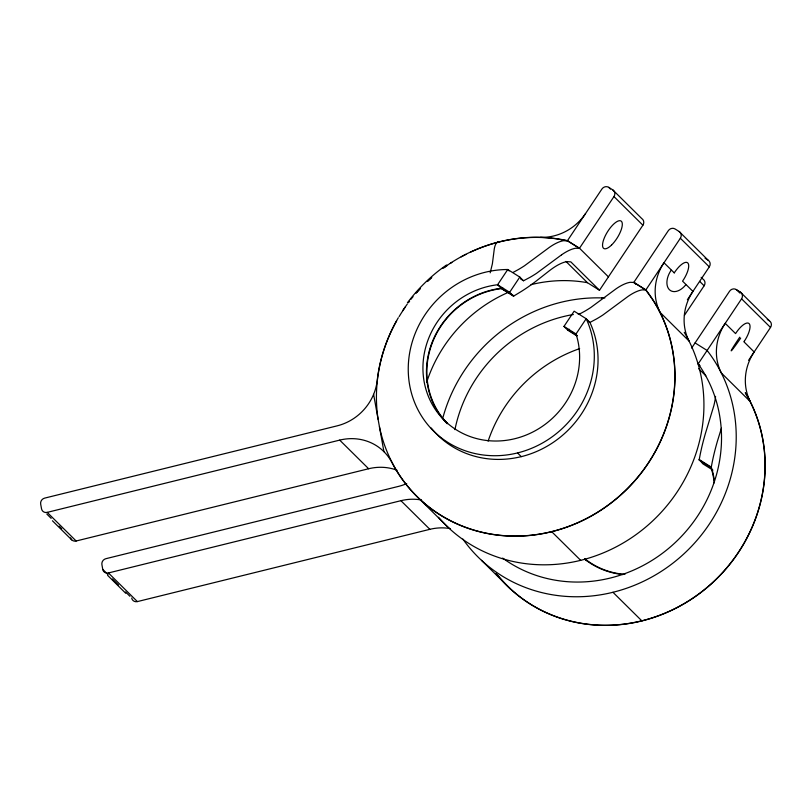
<?xml version="1.0" encoding="UTF-8"?>
<svg xmlns="http://www.w3.org/2000/svg" width="812" height="812" viewBox="0 0 812 812"><rect width="100%" height="100%" fill="white"/><g stroke="black" fill="none" stroke-linecap="round" stroke-linejoin="round"><path stroke-width="1.22" d="M721.421 428.239L717.453 441.099A197.935 70.055 -57.9 0 0 711.282 467.144L711.028 467.539A81.068 75.587 -45.3 0 1 714.225 482.876M490.174 272.842L492.376 263.839L494.305 248.776A72.907 14.443 76.1 0 1 496.426 243.042L497.878 241.834L499.583 241.885A154.412 143.968 -45.3 0 0 470.869 251.984M499.583 241.895A154.28 143.846 -45.3 0 1 556.24 238.789L567.375 240.799L601.915 189.023A5.065 4.72 -45.3 0 1 608.736 187.339L612.745 189.856L641.693 218.489A5.065 4.72 -45.3 0 1 642.901 225.208L599.5 290.26L570.816 261.88L566.938 261.626A64.524 22.837 -57.9 0 0 563.406 262.53A70.888 25.091 -57.9 0 0 554.19 267.28L552.667 268.315A102.332 36.215 -57.9 0 0 549.643 270.528L536.874 280.526A201.305 71.253 -57.9 0 1 520.959 291.67L513.539 296.177L509.631 292.31L519.802 277.075L507.754 269.513A96.273 89.756 -45.3 0 0 408.649 377.803A96.273 89.756 -45.3 0 0 524.948 450.782A96.273 89.756 -45.3 0 0 586.193 318.73L574.145 311.179L563.985 326.414L567.892 330.281L576.916 335.945M561.559 254.836A71.497 25.304 -57.9 0 1 571.394 249.426A66.259 23.447 -57.9 0 1 575.464 248.269L579.413 248.35L613.963 196.575A5.065 4.72 -45.3 0 0 612.745 189.856M567.892 330.281L568.156 329.885A197.935 70.055 -57.9 0 0 569.313 329.256M509.154 270.903L507.754 269.513L497.594 284.748A81.068 75.587 -45.3 0 0 423.62 378.402A81.068 75.587 -45.3 0 0 518.249 437.79A81.068 75.587 -45.3 0 0 576.023 333.965L586.193 318.73L589.928 322.435L596.475 318.954A163.709 57.946 -57.9 0 0 602.91 314.995L627.95 296.492A71.497 25.304 -57.9 0 1 638.344 290.879A65.67 23.243 -57.9 0 1 642.343 289.854L645.804 290.016L652.655 299.658A154.412 143.968 -45.3 0 1 580.58 521.395A154.412 143.968 -45.3 0 1 379.437 426.736M579.555 314.051L584.437 311.402A163.709 57.946 -57.9 0 0 590.872 307.443L615.912 288.93A71.497 25.304 -57.9 0 1 626.306 283.327A65.67 23.243 -57.9 0 1 630.305 282.302L633.766 282.464L668.306 230.679A5.065 4.72 -45.3 0 1 675.127 228.994L679.147 231.511L708.084 260.144A5.065 4.72 -45.3 0 1 709.292 266.874L687.358 299.75M679.147 231.511A5.065 4.72 -45.3 0 1 680.354 238.241L645.804 290.016L633.766 282.464M684.435 315.3L704.126 285.783A5.065 4.72 -45.3 0 0 702.918 279.064L701.162 277.328M691.641 348.064L729.541 291.254A5.065 4.72 -45.3 0 1 736.352 289.579L740.371 292.097L769.309 320.73A5.065 4.72 -45.3 0 1 770.517 327.449L748.583 360.325M502.648 558.088A139.339 129.91 -45.3 0 0 678.304 539.594A139.339 129.91 -45.3 0 0 698.178 363.867L741.579 298.816A5.065 4.72 -45.3 0 0 740.371 292.097M712.926 470.138L702.887 463.845L699.244 459.582A197.935 70.055 -57.9 0 1 705.384 433.557L713.88 405.604A70.888 25.091 -57.9 0 0 715.575 396.418M407.401 302.774C418.373 288.27 431.517 275.349 446.498 265.017M561.559 254.826L536.529 273.329A163.73 57.956 -57.9 0 1 530.094 277.288L523.537 280.769L520.533 278.881M502.648 287.732L501.765 288.219A81.494 75.983 -45.3 0 0 491.433 290.077A81.454 75.942 -45.3 0 0 430.593 346.562A81.454 75.942 -45.3 0 0 447.26 423.752M513.164 272.375L518.046 269.736A163.73 57.956 -57.9 0 0 524.481 265.778L549.521 247.264A71.497 25.304 -57.9 0 1 559.346 241.864A66.259 23.447 -57.9 0 1 563.416 240.717L567.375 240.799L579.413 248.35M398.316 317.725A154.534 144.079 -45.3 0 0 377.235 380.402A50.669 47.238 -45.3 0 1 337.132 425.853L44.64 498.121A5.065 4.72 -45.3 0 0 40.671 504.059L41.534 508.809A5.065 4.72 -45.3 0 0 47.208 512.372L339.7 440.114A50.669 47.238 -45.3 0 1 392.054 462.728A154.534 144.079 -45.3 0 0 603.6 508.444A154.534 144.079 -45.3 0 0 645.885 289.894L633.847 282.332L635.603 284.068M70.563 537.869A5.065 4.72 -45.3 0 0 76.145 541.005L368.638 468.747A50.669 47.238 -45.3 0 1 397.017 470.199M406.7 483.597A50.669 47.238 -45.3 0 1 398.367 486.429L105.864 558.697A5.065 4.72 -45.3 0 0 101.906 564.634L102.759 569.395A5.065 4.72 -45.3 0 0 108.432 572.957L400.925 500.689A50.669 47.238 -45.3 0 1 421.499 499.999M131.696 598.028A5.065 4.72 -45.3 0 0 137.38 601.591L429.873 529.322A50.669 47.238 -45.3 0 1 450.437 528.632M705.07 258.257L708.084 260.144M767.299 319.471L769.309 320.73M695.072 342.918L707.12 350.469A154.534 144.079 -45.3 0 1 672.793 563.244A154.534 144.079 -45.3 0 1 462.86 539.056M565.944 261.423L587.462 282.698L599.5 290.26M587.918 321.176L589.928 322.435A96.293 89.787 -45.3 0 1 521.263 456.659M509.631 292.31L497.594 284.748L501.501 288.615L513.539 296.177M563.985 326.414L576.023 333.965M513.803 295.771L501.501 288.615A81.068 75.587 -45.3 0 0 432.776 341.679A81.068 75.587 -45.3 0 0 447.331 423.275M568.156 329.885L577.19 335.549M699.244 459.582L711.292 467.144A81.291 75.79 -45.3 0 1 713.778 477.04A81.454 75.942 -45.3 0 1 714.337 480.653M698.98 459.978L711.028 467.539M736.352 289.579L739.864 293.041M680.354 238.241L709.292 266.874M741.579 298.816L770.517 327.449M608.736 187.339L610.492 189.074M613.963 196.575L642.901 225.208M699.741 281.449L704.126 285.783M698.178 363.867L699.974 365.644M608.432 276.862L579.494 248.228L567.456 240.677A154.534 144.079 -45.3 0 0 442.784 268.488M698.685 368.719L705.851 375.814M519.802 277.075L523.537 280.769M517.528 452.934L521.263 456.628A96.263 89.756 -45.3 0 1 431.213 428.025M551.724 531.708L580.671 560.341M612.958 592.283L641.896 620.916M420.261 499.745L449.198 528.379M481.486 560.321L510.433 588.954M339.7 440.114L368.638 468.747M400.925 500.689L429.873 529.322M47.208 512.372L76.145 541.005M108.432 572.957L137.38 601.591M46.791 514.016L51.176 518.36M59.073 526.166L61.702 528.774M102.759 569.395L108.016 574.602M112.401 578.936L118.542 585.005M125.555 591.948L129.94 596.292M52.435 520.766L71.72 539.858M107.631 575.373L125.718 593.278M373.611 394.358L383.924 451.665M402.64 310.783A154.534 144.079 -45.3 0 1 407.309 304.053M410.842 299.395A154.534 144.079 -45.3 0 1 413.044 296.664M416.069 293.091A154.534 144.079 -45.3 0 1 419.966 288.767M427.345 281.368A154.534 144.079 -45.3 0 1 431.081 277.948M585.553 213.546A50.669 47.238 -45.3 0 1 540.528 237.337M684.252 332.321A154.534 144.079 -45.3 0 1 638.882 532.53A154.534 144.079 -45.3 0 1 438.5 517.285M426.706 382.198A139.339 129.91 -45.3 0 1 507.327 292.787M531.068 284.647A139.339 129.91 -45.3 0 1 587.462 282.698M378.098 419.296A154.412 143.968 -45.3 0 1 396.652 320.852M399.118 316.609A154.412 143.968 -45.3 0 1 405.533 306.723M408.426 302.744A154.412 143.968 -45.3 0 1 409.613 301.181M416.475 292.797A154.412 143.968 -45.3 0 1 420.454 288.422M427.416 281.459A154.412 143.968 -45.3 0 1 431.791 277.481M444.103 267.666A154.412 143.968 -45.3 0 1 447.321 265.402M450.335 263.382A154.412 143.968 -45.3 0 1 451.858 262.398M461.196 256.866A154.412 143.968 -45.3 0 1 465.997 254.339M685.754 284.829A16.027 10.14 -58.7 0 1 669.372 289.671A16.027 10.14 -58.7 0 1 671.169 270.264M443.017 417.297A154.534 144.079 -45.3 0 1 603.438 297.974M604.879 297.913A50.669 47.238 -45.3 0 1 601.763 297.913M745.487 392.906A154.534 144.079 -45.3 0 1 697.569 594.983A154.534 144.079 -45.3 0 1 495.99 573.313M624.935 574.368A81.068 75.587 -45.3 0 1 585.016 558.92M454.933 429.649A139.339 129.91 -45.3 0 1 573.343 314.508M577.911 313.808A139.339 129.91 -45.3 0 1 580.204 313.513M488.113 441.16A139.329 129.91 -45.3 0 1 579.656 348.622M586.355 560.645A81.068 75.587 -45.3 0 1 584.701 559.153M622.956 574.561A81.454 75.942 -45.3 0 1 584.853 559.275M745.243 392.714A154.412 143.968 -45.3 0 1 698.584 594.1A154.412 143.968 -45.3 0 1 497.441 574.916M740.686 338.127A16.027 0.65 -55.6 0 1 731.196 350.845A16.027 0.65 -55.6 0 1 739.752 337.193M674.264 272.873L663.983 262.763A50.669 47.238 -45.3 0 0 660.054 312.346L688.992 340.979A50.669 47.238 -45.3 0 1 692.93 291.396L682.567 281.145A16.21 5.735 -57.9 0 0 687.886 263.058A16.21 5.735 -57.9 0 0 674.65 272.284L674.264 272.873M744.32 341.213L743.924 341.791L754.155 351.972A50.669 47.238 -45.3 0 0 750.227 401.554L721.289 372.921A50.669 47.238 -45.3 0 1 725.217 323.338L735.57 333.59A16.21 5.735 -57.9 0 1 749.029 323.541A16.21 5.735 -57.9 0 1 744.32 341.213M611.548 245.041A16.21 5.735 -57.9 0 0 621.403 221.3A16.21 5.735 -57.9 0 0 604.331 237.906A16.21 5.735 -57.9 0 0 611.548 245.041"/></g></svg>
